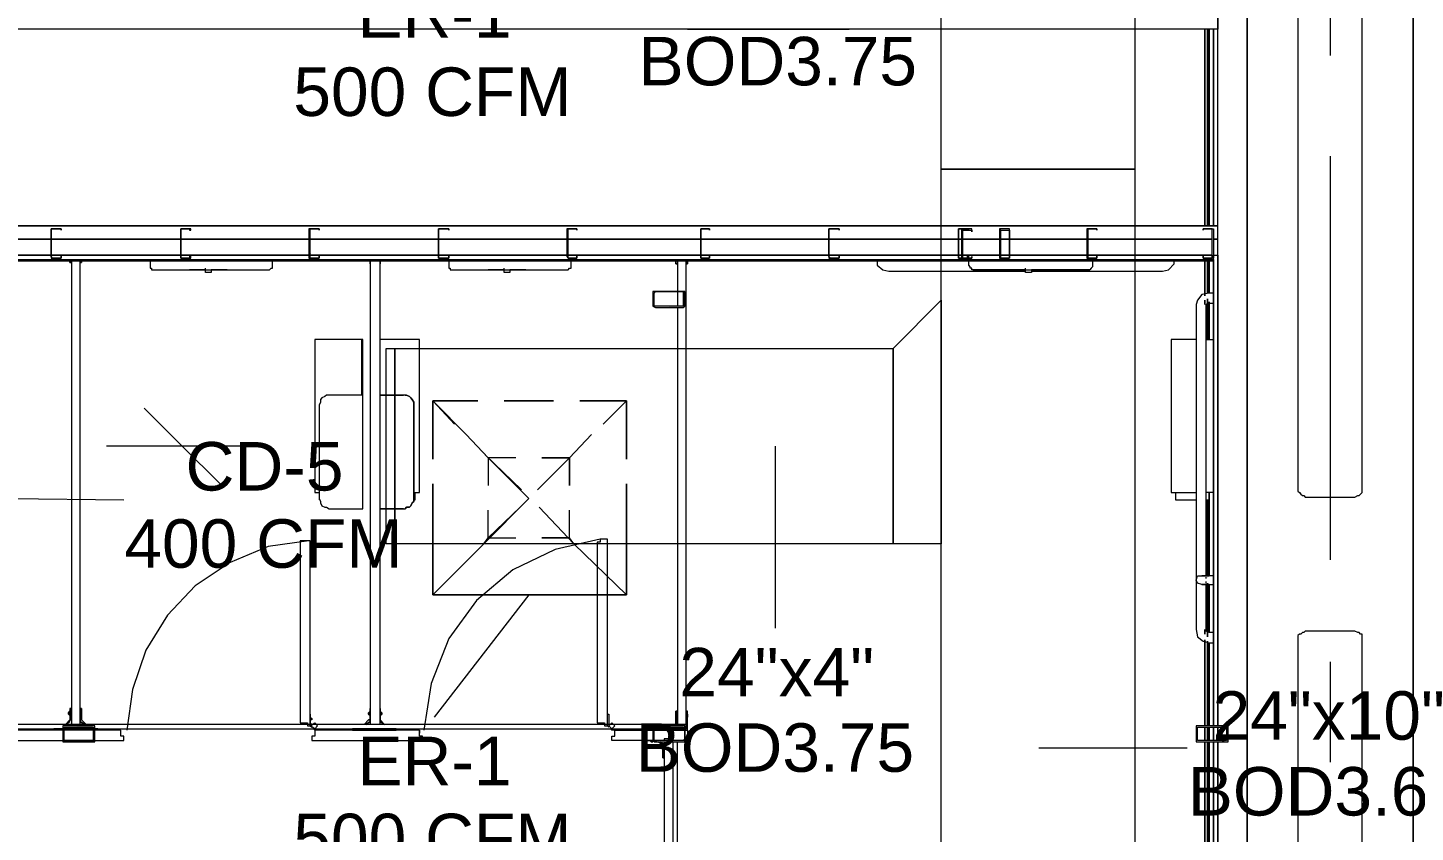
# Model space of a CAD drawing. Header units: metres. Extents: x 29 to 268, y -7 to 151.
# Drawn here: x 70.209 to 74.575, y 28.591 to 31.121 of the extents above; entities that cross this region are included whole.
import ezdxf

# ---------------------------------------------------------------- set-up
doc = ezdxf.new("R2010")
doc.units = ezdxf.units.M
doc.layers.add('HVAC - Ductos', color=5, linetype='Continuous', lineweight=50)
doc.layers.add('PDF2_Geometry', color=7, linetype='Continuous', true_color=0xaaaaaa)
doc.layers.add('PDF2_Solid Fills', color=7, linetype='Continuous', true_color=0xffffff)
doc.layers.add('PDF2_Text', color=7, linetype='Continuous')
doc.styles.add('PDF Helvetica', font='')
doc.styles.get('PDF Helvetica').set_extended_font_data('Helvetica')

msp = doc.modelspace()

# ---------------------------------------------------------------- hatches: boundary and pattern name
at = {"layer": 'PDF2_Solid Fills', "lineweight": 0, "transparency": 33554559}
h = msp.add_hatch(color=256, dxfattribs=at)
h.paths.add_polyline_path([(72.1756, 30.2504), (72.1802, 30.287), (72.1756, 30.287)])
h.paths.add_polyline_path([(72.1847, 30.2458), (72.2717, 30.2412), (72.2718, 30.2412), (72.2718, 30.2458)])
h.paths.add_polyline_path([(72.2718, 30.2504), (72.2764, 30.287), (72.2718, 30.287)])
h = msp.add_hatch(color=256, dxfattribs=at)
h.paths.add_polyline_path([(70.4155, 28.9166), (70.4155, 28.8845), (70.4201, 28.9166)])
h.paths.add_polyline_path([(70.3238, 28.8799), (70.4108, 28.8754), (70.411, 28.8754), (70.411, 28.8799)])
h.paths.add_polyline_path([(70.411, 28.9212), (70.411, 28.9258), (70.3238, 28.9258)])
h.paths.add_polyline_path([(70.3238, 28.9166), (70.3193, 28.9166), (70.3193, 28.8845)])
h = msp.add_hatch(color=256, dxfattribs=at)
h.paths.add_polyline_path([(72.2718, 28.9212), (72.2718, 28.9258), (72.1847, 28.9258)])
h.paths.add_polyline_path([(72.1847, 28.8799), (72.2717, 28.8754), (72.2718, 28.8754), (72.2718, 28.8799)])
h.paths.add_polyline_path([(72.1802, 28.9166), (72.1756, 28.9166), (72.1756, 28.8845)])
h = msp.add_hatch(color=256, dxfattribs=at)
h.paths.add_polyline_path([(73.9859, 28.9166), (73.9814, 28.9166), (73.9814, 28.8845), (73.9859, 28.9162)])
h.paths.add_polyline_path([(73.8943, 28.8799), (73.9813, 28.8754), (73.9814, 28.8754), (73.9814, 28.8799)])
h.paths.add_polyline_path([(73.9814, 28.9212), (73.9814, 28.9258), (73.8943, 28.9258)])
h.paths.add_polyline_path([(73.8897, 28.9166), (73.8851, 28.9166), (73.8851, 28.8845)])

# ---------------------------------------------------------------- linework, layer by layer
at = {"layer": 'HVAC - Ductos', "lineweight": 0}
for points in [[(73.6926, 31.1625), (73.6926, 30.6766), (73.0831, 30.6766), (73.0831, 31.1625)], [(73.6926, 30.6766), (73.6926, 27.4774), (73.0831, 27.4774), (73.0831, 30.6766)], [(72.9318, 30.1129), (73.0831, 30.2641), (73.0831, 29.4987), (72.9318, 29.4987)], [(71.3643, 30.1129), (71.3643, 29.4987), (71.3368, 29.4987), (71.3368, 30.1129)], [(71.3643, 30.1129), (72.9318, 30.1129), (72.9318, 29.4987), (71.3643, 29.4987)], [(71.8639, 29.9479), (71.708, 29.9479)], [(71.4834, 29.6866), (71.4834, 29.4987)], [(72.093, 29.4987), (72.093, 29.6866)]]:
    msp.add_lwpolyline(points, close=True, dxfattribs=at)
for points in [[(70.576, 29.925), (70.6951, 29.8058), (70.8143, 29.6866)], [(71.5522, 29.8745), (71.4834, 29.9479), (71.4834, 29.7646), (71.4834, 29.9479), (71.6256, 29.9479), (71.4834, 29.9479), (71.5934, 29.8379)], [(72.0198, 29.8745), (72.093, 29.9479), (72.093, 29.7646), (72.093, 29.9479), (71.9464, 29.9479), (72.093, 29.9479)], [(71.5889, 29.8425), (71.6576, 29.7692), (71.6576, 29.682)], [(71.983, 29.8425), (71.9143, 29.7692), (71.9143, 29.682)], [(70.9334, 29.8058), (70.6951, 29.8058), (70.4568, 29.8058)], [(71.6484, 29.7783), (71.763, 29.6683)], [(72.5606, 29.8058), (72.5606, 29.2329)], [(71.7447, 29.7692), (71.6576, 29.7692)], [(71.9143, 29.7692), (71.8272, 29.7692)], [(70.1543, 29.6408), (70.5118, 29.6362)], [(71.786, 29.6408), (71.6439, 29.4987), (71.6576, 29.517), (71.6576, 29.6041)], [(71.818, 29.6133), (71.928, 29.4987), (71.9143, 29.517), (71.8272, 29.517)], [(71.9143, 29.517), (71.9143, 29.6041)], [(71.6576, 29.517), (71.7447, 29.517)], [(71.6439, 29.4987), (71.4834, 29.3383), (71.4834, 29.4987), (71.4834, 29.3383), (72.093, 29.3383), (72.093, 29.4987), (72.093, 29.3383)], [(71.928, 29.4987), (72.093, 29.3383), (71.4834, 29.3383)], [(71.786, 29.3383), (71.488, 28.9533)], [(73.3902, 28.857), (73.8576, 28.857)]]:
    msp.add_lwpolyline(points, dxfattribs=at)
at = {"layer": 'PDF2_Geometry', "lineweight": 0}
for points in [[(73.9402, 34.3342), (73.9402, 32.7804), (73.9402, 34.3342), (73.9402, 32.7804), (73.9402, 34.3342), (74.0456, 34.3342), (74.0456, 27.372), (73.9402, 27.372), (73.9402, 28.8754), (73.9402, 27.372), (73.9402, 28.8754), (73.9402, 27.372)], [(74.0456, 27.372), (74.0456, 34.3342)], [(74.4077, 30.0212), (74.4077, 33.8071), (74.4077, 33.8117), (74.4031, 33.8163), (74.3985, 33.8208), (74.3939, 33.8208), (74.3847, 33.8208), (74.2289, 33.8208), (74.2244, 33.8208), (74.2198, 33.8208), (74.2152, 33.8163), (74.2106, 33.8117), (74.206, 33.8117), (74.206, 33.8071), (74.206, 30.0212)], [(74.206, 33.6741), (74.206, 29.6683), (74.206, 29.6638), (74.2106, 29.6592), (74.2152, 29.6546), (74.2198, 29.65), (74.2244, 29.65), (74.2289, 29.6454), (74.3847, 29.6454), (74.3939, 29.65), (74.3985, 29.65), (74.4031, 29.6546), (74.4077, 29.6592), (74.4077, 29.6638), (74.4077, 29.6683), (74.4077, 33.6741)], [(68.4401, 30.3925), (73.9402, 30.3925), (73.9402, 30.3879), (73.9402, 28.9258), (73.9402, 29.187), (73.9402, 28.9258), (73.9402, 30.4062), (73.9539, 30.4062), (73.9539, 28.9258), (73.9539, 32.7299)], [(74.3068, 31.3504), (74.3068, 31.0342)], [(73.9539, 31.1579), (73.9539, 31.1166), (68.4401, 31.1166)], [(68.4401, 30.4979), (73.9402, 30.4979), (73.9402, 31.1166), (73.9402, 30.4979), (73.9539, 30.4979), (73.9539, 31.1166), (73.9402, 31.1166), (73.9402, 30.4979), (73.9402, 31.1166), (68.4401, 31.1166)], [(73.9218, 31.1166), (73.9218, 30.4979)], [(73.9218, 31.1166), (73.9218, 30.4979)], [(73.9264, 31.1166), (73.9264, 30.4979)], [(73.9264, 31.1166), (73.9264, 30.4979)], [(73.9264, 30.4979), (73.9264, 31.1166)], [(73.9264, 30.4979), (73.9264, 31.1166)], [(73.9402, 31.1166), (73.9402, 31.1166)], [(74.3068, 30.7179), (74.3068, 29.4483)], [(68.4401, 30.3925), (73.9402, 30.3925), (73.9402, 30.4062), (73.9539, 30.4062), (73.9539, 30.4566), (73.9402, 30.4566), (73.9539, 30.4566), (73.9539, 30.4979), (68.4401, 30.4979)], [(72.3268, 30.4888), (72.3268, 30.4888)], [(72.3268, 30.4888), (72.3268, 30.4888)], [(72.3268, 30.4888), (72.3268, 30.4888)], [(72.3268, 30.4888), (72.3268, 30.4888)], [(72.3543, 30.4842), (72.3543, 30.4842)], [(72.3543, 30.4842), (72.3543, 30.4842)], [(73.9081, 30.4842), (73.9081, 30.4842)], [(73.9356, 30.4888), (73.9356, 30.4888)], [(73.9402, 30.4979), (73.9402, 30.4979)], [(70.3468, 30.3879), (70.3468, 28.9304)], [(70.3743, 28.9304), (70.3743, 30.3879)], [(70.5943, 30.3879), (70.5943, 30.3741), (70.5943, 30.3696), (70.5943, 30.365), (70.5989, 30.365), (70.5989, 30.3604), (70.6034, 30.3604), (70.9701, 30.3604), (70.9747, 30.365), (70.9793, 30.365), (70.9793, 30.3696), (70.9793, 30.3741), (70.9793, 30.3879)], [(71.2864, 30.3879), (71.2864, 28.9304)], [(71.3184, 30.3879), (71.3184, 30.3787), (71.3184, 30.3879)], [(71.3184, 30.3879), (71.3184, 30.3787), (71.3184, 30.3879)], [(71.3184, 28.9304), (71.3184, 30.3879)], [(71.5339, 30.3879), (71.5339, 30.3741), (71.5339, 30.3696), (71.5339, 30.365), (71.5384, 30.365), (71.5384, 30.3604), (71.543, 30.3604), (71.9097, 30.3604), (71.9143, 30.365), (71.9189, 30.365), (71.9189, 30.3696), (71.9189, 30.3741), (71.9189, 30.3879)], [(72.1985, 28.912), (72.1985, 28.9166), (72.226, 28.9166), (72.2397, 28.9166), (72.2764, 28.9166), (72.2397, 28.9166), (72.1985, 28.9166), (72.1985, 28.912), (72.2764, 28.912), (72.281, 28.912), (72.2856, 28.912), (72.2856, 28.9166), (72.2856, 28.9716), (72.281, 28.9716), (72.281, 28.9166), (72.281, 30.3879)], [(72.2535, 30.3879), (72.2535, 30.2916), (72.2535, 30.2458)], [(72.3543, 30.4062), (72.3543, 30.4062)], [(72.3543, 30.4062), (72.3543, 30.4062)], [(72.8814, 30.3879), (72.8814, 30.3741), (72.8997, 30.3604), (72.9181, 30.3558), (73.3489, 30.3558)], [(73.1839, 30.3604), (73.1793, 30.3604), (73.1793, 30.365), (73.1747, 30.365), (73.1747, 30.3696), (73.1701, 30.3741), (73.1701, 30.3879), (72.9181, 30.3879), (72.9135, 30.3879)], [(73.3672, 30.3558), (73.7798, 30.3558), (73.7981, 30.3604), (73.8164, 30.3787), (73.8164, 30.3879)], [(73.7843, 30.3879), (73.7798, 30.3879), (73.5597, 30.3879), (73.5597, 30.3741), (73.5597, 30.3696), (73.5552, 30.365), (73.5506, 30.3604), (73.4176, 30.3604), (73.3672, 30.3604), (73.4176, 30.3604)], [(73.9081, 30.4062), (73.9081, 30.4062)], [(73.9218, 30.3879), (73.9218, 30.287)], [(73.9218, 30.3879), (73.9218, 30.287)], [(73.9264, 30.3879), (73.9264, 30.287)], [(73.9264, 30.3879), (73.9264, 30.287)], [(73.9264, 30.3879), (73.9264, 30.287)], [(73.9264, 30.3879), (73.9264, 30.287)], [(73.9264, 30.287), (73.9264, 30.3879)], [(73.9264, 30.287), (73.9264, 30.3879)], [(73.9356, 30.397), (73.9356, 30.397)], [(70.6034, 30.3604), (70.718, 30.3604)], [(70.7684, 30.3604), (70.718, 30.3604), (70.7684, 30.3604)], [(70.718, 30.3604), (70.718, 30.3604)], [(70.7868, 30.3604), (70.7868, 30.3512), (70.7684, 30.3512), (70.7684, 30.365)], [(70.8372, 30.3604), (70.9701, 30.3604)], [(71.543, 30.3604), (71.6576, 30.3604)], [(71.708, 30.3604), (71.6576, 30.3604), (71.708, 30.3604)], [(71.6576, 30.3604), (71.6576, 30.3604)], [(71.7264, 30.3604), (71.7264, 30.3512), (71.708, 30.3512), (71.708, 30.365)], [(71.7768, 30.3604), (71.9097, 30.3604)], [(73.2985, 30.3604), (73.1839, 30.3604), (73.5506, 30.3604)], [(73.3489, 30.3604), (73.2985, 30.3604), (73.3489, 30.3604)], [(73.2985, 30.3604), (73.2985, 30.3604)], [(73.3672, 30.3604), (73.3672, 30.3512), (73.3489, 30.3512), (73.3489, 30.365)], [(73.9402, 30.287), (73.9402, 30.3054), (73.9402, 30.287), (73.9264, 30.287), (73.9035, 30.2825), (73.8897, 30.2641), (73.8851, 30.2504), (73.8851, 29.2283), (73.8897, 29.2054), (73.9081, 29.1916), (73.9264, 29.187), (73.9402, 29.187)], [(73.9172, 29.3979), (73.9172, 30.2504), (73.9218, 30.2549), (73.9264, 30.2549), (73.9402, 30.2549)], [(73.9218, 30.2687), (73.9218, 30.2687)], [(73.9218, 30.2687), (73.9218, 30.2687)], [(73.9264, 30.2595), (73.9264, 30.1404)], [(73.9264, 30.2595), (73.9264, 30.1404)], [(73.9264, 30.1404), (73.9264, 30.2595)], [(73.9264, 30.1404), (73.9264, 30.2595)], [(72.2535, 30.2412), (72.2535, 28.9304), (72.2535, 28.9716), (72.2489, 28.9716), (72.2489, 28.935), (72.2489, 28.9304), (72.2443, 28.9304), (72.2489, 28.9304), (72.2489, 28.935), (72.2489, 28.9716), (72.2535, 28.9716)], [(71.2634, 29.6592), (71.2634, 30.1404), (71.2589, 30.1404), (71.2497, 30.1404), (71.236, 30.1404), (71.2176, 30.1404), (71.1947, 30.1404), (71.1718, 30.1404), (71.1214, 30.1404), (71.1168, 30.1404), (71.1122, 30.1404), (71.1122, 29.6592), (71.1168, 29.6592), (71.1214, 29.6592), (71.126, 29.6592), (71.126, 29.6362)], [(71.2589, 30.1404), (71.2589, 29.9662)], [(71.4239, 29.6592), (71.4284, 29.6592), (71.433, 29.6592), (71.4376, 29.6592), (71.4422, 29.6592), (71.4422, 30.1404), (71.4376, 30.1404), (71.433, 30.1404), (71.4284, 30.1404), (71.3826, 30.1404), (71.3597, 30.1404), (71.3368, 30.1404), (71.3184, 30.1404)], [(73.8851, 30.1404), (73.8668, 30.1404), (73.8164, 30.1404), (73.8118, 30.1404), (73.8072, 30.1404), (73.8072, 29.6592), (73.8118, 29.6592), (73.8164, 29.6592), (73.8668, 29.6592), (73.8851, 29.6592)], [(73.9172, 30.1404), (73.931, 30.1404), (73.9402, 30.1404)], [(74.206, 30.0212), (74.206, 29.8104)], [(74.4077, 29.8104), (74.4077, 30.0212)], [(71.3184, 29.6087), (71.3964, 29.6087), (71.401, 29.6133), (71.4101, 29.6133), (71.4147, 29.6179), (71.4193, 29.627), (71.4239, 29.6316), (71.4239, 29.6408), (71.4239, 29.9342), (71.4239, 29.9433), (71.4193, 29.9525), (71.4147, 29.957), (71.4101, 29.9616), (71.401, 29.9662), (71.3964, 29.9662), (71.3184, 29.9662)], [(71.4239, 29.6362), (71.4284, 29.6362), (71.4284, 29.6592)], [(73.821, 29.6592), (73.821, 29.6362), (73.8851, 29.6362)], [(73.9402, 29.6592), (73.931, 29.6592), (73.9172, 29.6592)], [(73.9264, 29.3979), (73.9264, 29.6592)], [(73.9264, 29.3979), (73.9264, 29.6592)], [(73.9172, 29.6362), (73.9264, 29.6362)], [(73.9218, 29.6362), (73.9218, 29.3979)], [(73.9218, 29.6362), (73.9218, 29.3979)], [(72.0106, 29.5124), (72.0106, 29.5033), (72.0014, 29.5033), (72.0014, 28.935), (72.0243, 28.935), (72.0243, 28.9258), (72.0335, 28.9258), (72.0335, 29.5124), (72.0106, 29.5124), (71.8685, 29.4804), (71.7356, 29.4162), (71.621, 29.32), (71.5339, 29.2008), (71.4789, 29.0587), (71.456, 28.912)], [(71.0984, 29.5079), (71.0664, 29.5079), (71.0664, 28.935), (71.0893, 28.935), (71.0893, 28.9258), (71.0984, 28.9258), (71.0984, 29.5079), (71.0939, 29.5079), (70.9655, 29.4896), (70.8464, 29.4391), (70.7364, 29.3658), (70.6493, 29.2741), (70.5806, 29.1641), (70.5393, 29.0404), (70.521, 28.912)], [(73.8851, 29.3842), (73.8897, 29.3979), (73.9035, 29.3979), (73.9081, 29.3979), (73.9218, 29.3979), (73.9264, 29.3979)], [(73.9035, 29.3704), (73.8897, 29.375), (73.8851, 29.3842)], [(73.9264, 29.3979), (73.9081, 29.3979), (73.9035, 29.3979)], [(73.9172, 29.3887), (73.9172, 29.3933)], [(73.9218, 29.3933), (73.9218, 29.3933)], [(73.9218, 29.3933), (73.9218, 29.3933)], [(73.9218, 29.3933), (73.9218, 29.3933)], [(73.9218, 29.3933), (73.9218, 29.3933)], [(73.9402, 29.3979), (73.9264, 29.3979)], [(73.9402, 29.3979), (73.9264, 29.3979)], [(73.9264, 29.3704), (73.9081, 29.3704), (73.9035, 29.3704)], [(73.9035, 29.3704), (73.9081, 29.3704), (73.9218, 29.3704), (73.9264, 29.3704)], [(73.9172, 29.375), (73.9172, 29.3796)], [(73.9264, 29.2192), (73.9172, 29.2237), (73.9172, 29.2283), (73.9172, 29.3704)], [(73.9264, 29.3704), (73.9264, 29.2192)], [(73.9264, 29.3704), (73.9264, 29.2192)], [(73.9264, 29.2192), (73.9264, 29.3704)], [(73.9264, 29.2192), (73.9264, 29.3704)], [(73.9264, 29.3704), (73.9402, 29.3704)], [(73.9264, 29.3704), (73.9402, 29.3704)], [(73.9402, 29.2192), (73.9264, 29.2192)], [(74.4077, 25.1812), (74.4077, 29.2008), (74.4077, 29.21), (74.4077, 29.2146), (74.4031, 29.2146), (74.3985, 29.2192), (74.3939, 29.2192), (74.3847, 29.2237), (74.2289, 29.2237), (74.2244, 29.2192), (74.2198, 29.2192), (74.2152, 29.2146), (74.2106, 29.2146), (74.206, 29.21), (74.206, 29.2008), (74.206, 25.1812)], [(73.9218, 29.1916), (73.9218, 28.9258)], [(73.9218, 29.1916), (73.9218, 28.9258)], [(73.9264, 29.187), (73.9264, 28.9258)], [(73.9264, 29.187), (73.9264, 28.9258)], [(73.9264, 28.9258), (73.9264, 29.187)], [(73.9264, 28.9258), (73.9264, 29.187)], [(74.3068, 29.1274), (74.3068, 28.8112)], [(74.206, 29.0587), (74.206, 28.8433)], [(74.4077, 28.8433), (74.4077, 29.0587)], [(70.3468, 28.9808), (70.3422, 28.9808), (70.3422, 28.9442), (70.3284, 28.9304), (70.3422, 28.9396), (70.3422, 28.9442), (70.3468, 28.9442)], [(70.3376, 28.967), (70.3376, 28.9624), (70.3376, 28.967)], [(70.3376, 28.967), (70.3376, 28.9624), (70.3376, 28.967)], [(70.3743, 28.9808), (70.3788, 28.9808), (70.3788, 28.9442), (70.3926, 28.9304), (70.3788, 28.9442), (70.3788, 28.9808), (70.3743, 28.9808), (70.3743, 28.9442), (70.3743, 28.9396), (70.388, 28.9304), (70.3743, 28.9396), (70.3743, 28.9442)], [(70.3788, 28.9624), (70.3788, 28.967), (70.3788, 28.9624)], [(70.3788, 28.9624), (70.3788, 28.967), (70.3788, 28.9624)], [(71.0984, 28.9533), (71.103, 28.9487), (71.103, 28.9442), (71.0984, 28.9442)], [(71.2818, 28.967), (71.2818, 28.9624), (71.2818, 28.967)], [(71.2818, 28.967), (71.2818, 28.9624), (71.2818, 28.967)], [(71.323, 28.9624), (71.323, 28.967), (71.323, 28.9624)], [(71.323, 28.9624), (71.323, 28.967), (71.323, 28.9624)], [(72.038, 28.9212), (72.0335, 28.9258), (72.0335, 28.935), (72.0335, 28.9624), (72.038, 28.9624), (72.038, 28.935), (72.038, 28.9304), (72.038, 28.9258)], [(72.038, 28.9533), (72.038, 28.9487), (72.038, 28.9442)], [(72.2489, 28.9624), (72.2489, 28.9624)], [(72.2489, 28.9624), (72.2489, 28.9579), (72.2489, 28.9624)], [(72.2489, 28.9624), (72.2489, 28.9624)], [(72.2489, 28.9624), (72.2489, 28.9579), (72.2489, 28.9624)], [(72.281, 28.912), (72.2856, 28.912), (72.2856, 28.9166), (72.2856, 28.9716), (72.281, 28.9716)], [(72.2856, 28.9624), (72.2856, 28.9624)], [(72.2856, 28.9579), (72.2856, 28.9624), (72.2856, 28.9579)], [(72.2856, 28.9624), (72.2856, 28.9624)], [(72.2856, 28.9579), (72.2856, 28.9624), (72.2856, 28.9579)], [(72.1802, 28.9166), (72.2764, 28.9166), (72.281, 28.9166), (72.281, 28.9304), (68.4722, 28.9304), (68.4722, 28.9166)], [(68.5776, 28.9166), (70.3193, 28.9166)], [(70.3193, 28.912), (70.1726, 28.912), (70.1726, 28.8937), (70.1634, 28.8937), (70.1634, 28.8799), (70.5118, 28.8799), (70.5118, 28.8937), (70.5026, 28.8937), (70.5026, 28.912), (70.4201, 28.912)], [(70.3238, 28.9166), (70.4155, 28.9166)], [(70.4155, 28.912), (70.3238, 28.912)], [(70.4201, 28.9166), (72.1756, 28.9166)], [(71.103, 28.9258), (71.103, 28.9304), (71.0984, 28.935), (71.0984, 28.9258), (71.103, 28.9212)], [(71.1168, 28.912), (71.1122, 28.912), (71.1076, 28.9166)], [(71.1122, 28.9166), (71.1168, 28.9166), (71.1214, 28.9166), (71.1489, 28.9166), (71.1489, 28.912)], [(71.2314, 28.912), (71.2314, 28.9166), (71.2543, 28.9166), (71.2589, 28.9166), (71.2543, 28.9166), (71.346, 28.9166), (71.3414, 28.9166), (71.346, 28.9166), (71.3689, 28.9166), (71.3689, 28.912)], [(71.4422, 28.912), (71.4422, 28.9029)], [(72.038, 28.9442), (72.038, 28.9442)], [(72.2856, 28.912), (72.2856, 28.8799), (72.0472, 28.8799), (72.0472, 28.8937), (72.0564, 28.8937), (72.0564, 28.912), (72.1756, 28.912), (72.0564, 28.912), (72.0472, 28.912), (72.0426, 28.9166)], [(72.0472, 28.9166), (72.0518, 28.9166), (72.0564, 28.9166), (72.0839, 28.9166), (72.0839, 28.912)], [(72.061, 28.9166), (72.0655, 28.9166), (72.0701, 28.9166), (72.0747, 28.9166)], [(72.226, 28.9166), (72.226, 28.9166)], [(72.2535, 28.9304), (72.2535, 28.9304)], [(72.281, 28.9166), (72.281, 28.9166)], [(73.9218, 28.9212), (73.9218, 28.8799)], [(73.9218, 28.9212), (73.9218, 28.8799)], [(73.9264, 28.9212), (73.9264, 28.8799)], [(73.9264, 28.9212), (73.9264, 28.8799)], [(73.9264, 28.8799), (73.9264, 28.9212)], [(73.9264, 28.8799), (73.9264, 28.9212)], [(73.9402, 28.9212), (73.9402, 28.8799)], [(73.9402, 28.9212), (73.9402, 28.8799)], [(72.1756, 28.8799), (72.1664, 28.8799), (72.1756, 28.8799)], [(72.1756, 28.8799), (72.1664, 28.8799), (72.1756, 28.8799)], [(72.171, 28.8754), (72.1756, 28.8754), (72.171, 28.8754)], [(72.171, 28.8754), (72.1756, 28.8754), (72.171, 28.8754)], [(72.2076, 28.8662), (72.1939, 28.8754), (72.2076, 28.8662), (72.2076, 28.8616), (72.2076, 28.825), (72.2122, 28.825), (72.2076, 28.825), (72.2076, 28.8616)], [(72.2397, 28.8799), (72.2397, 28.8845), (72.2351, 28.8845), (72.2122, 28.8845), (72.2122, 28.8799)], [(72.2122, 28.8754), (72.2122, 28.3528), (72.2214, 28.3528), (72.2214, 28.362), (72.2397, 28.362), (72.2397, 28.8754)], [(73.1472, 27.5004), (73.1335, 27.5004), (73.1335, 27.5095), (72.2626, 27.5095), (72.2626, 27.5004), (72.2535, 27.5004), (72.2535, 27.4774), (73.1472, 27.4774), (73.1472, 27.5004), (73.1244, 27.67), (73.0647, 27.835), (72.9822, 27.9816), (72.8676, 28.1146), (72.7347, 28.22), (72.5789, 28.2978), (72.4139, 28.3483), (72.2397, 28.362), (72.2397, 27.3995), (72.2535, 27.3995), (72.2535, 28.8754)], [(73.9126, 27.395), (73.9126, 28.8754), (73.9126, 27.395), (72.2443, 27.395)], [(73.9264, 27.3812), (73.9264, 28.8754), (73.9264, 27.3812), (73.9264, 28.8754), (73.9264, 27.3858), (73.9264, 28.8754), (73.9264, 27.3812), (73.9264, 28.8754), (73.9264, 27.3812), (72.2489, 27.3812), (73.9218, 27.3812), (73.9218, 28.8754), (73.9218, 27.3812), (73.9218, 28.8754), (73.9218, 27.3812)], [(72.2535, 28.8799), (72.2535, 28.8799)], [(73.9218, 27.3858), (73.9218, 28.8754), (73.9218, 27.3858), (72.2718, 27.3858), (73.9264, 27.3858), (72.2718, 27.3858)], [(73.9676, 28.8754), (73.9722, 28.8799)], [(73.9814, 28.8937), (73.986, 28.8937)], [(72.2076, 28.8342), (72.2076, 28.8433), (72.2076, 28.8342)], [(72.2076, 28.8342), (72.2076, 28.8433), (72.2076, 28.8342)], [(72.2076, 28.8387), (72.2076, 28.8342), (72.2076, 28.8387)], [(72.2076, 28.8387), (72.2076, 28.8342), (72.2076, 28.8387)], [(74.206, 28.8433), (74.206, 27.372), (74.1739, 27.372)], [(74.5177, 27.3812), (74.4077, 27.3812), (74.5177, 27.3812), (74.5177, 27.372), (74.4077, 27.372), (74.4077, 28.8433)]]:
    msp.add_lwpolyline(points, dxfattribs=at)
for points in [[(74.5681, 32.7025), (74.5681, 27.3537)], [(74.5681, 32.7025), (74.5681, 27.3537)], [(72.2856, 31.1166), (72.7943, 31.1166)], [(73.9126, 30.4979), (73.9126, 31.1166)], [(73.9218, 30.4979), (73.9218, 31.1166)], [(73.9218, 30.4979), (73.9218, 31.1166)], [(73.9264, 31.1166), (73.9264, 30.4979)], [(73.9264, 30.4979), (73.9264, 31.1166)], [(73.9402, 30.6354), (73.9402, 30.9654)], [(70.3147, 30.4888), (70.2872, 30.4888), (70.2826, 30.4888), (70.2826, 30.4016), (70.2826, 30.397), (70.2872, 30.397), (70.3147, 30.397), (70.3147, 30.4062), (70.3147, 30.397), (70.2872, 30.397), (70.2826, 30.4016), (70.2826, 30.4888), (70.2872, 30.4888), (70.3147, 30.4888), (70.3147, 30.4842)], [(70.3147, 30.4888), (70.2872, 30.4888), (70.2826, 30.4888), (70.2826, 30.4016), (70.2826, 30.397), (70.2872, 30.397), (70.3147, 30.397), (70.3147, 30.4062), (70.3147, 30.397), (70.2872, 30.397), (70.2826, 30.4016), (70.2826, 30.4888), (70.2872, 30.4888), (70.3147, 30.4888), (70.3147, 30.4842)], [(70.7226, 30.4888), (70.6905, 30.4888), (70.6905, 30.4016), (70.6905, 30.397), (70.7226, 30.397), (70.7226, 30.4062), (70.718, 30.4062), (70.718, 30.397), (70.6905, 30.397), (70.6905, 30.4016), (70.6905, 30.4888), (70.718, 30.4888), (70.718, 30.4842), (70.7226, 30.4842)], [(70.7226, 30.4888), (70.6905, 30.4888), (70.6905, 30.4016), (70.6905, 30.397), (70.7226, 30.397), (70.7226, 30.4062), (70.718, 30.4062), (70.718, 30.397), (70.6905, 30.397), (70.6905, 30.4016), (70.6905, 30.4888), (70.718, 30.4888), (70.718, 30.4842), (70.7226, 30.4842)], [(71.126, 30.4888), (71.0984, 30.4888), (71.0939, 30.4888), (71.0939, 30.4016), (71.0939, 30.397), (71.0984, 30.397), (71.126, 30.397), (71.126, 30.4062), (71.126, 30.397), (71.0984, 30.397), (71.0984, 30.4016), (71.0984, 30.4888), (71.126, 30.4888), (71.126, 30.4842)], [(71.126, 30.4888), (71.0984, 30.4888), (71.0939, 30.4888), (71.0939, 30.4016), (71.0939, 30.397), (71.0984, 30.397), (71.126, 30.397), (71.126, 30.4062), (71.126, 30.397), (71.0984, 30.397), (71.0984, 30.4016), (71.0984, 30.4888), (71.126, 30.4888), (71.126, 30.4842)], [(71.5339, 30.4888), (71.5018, 30.4888), (71.5018, 30.4016), (71.5018, 30.397), (71.5339, 30.397), (71.5339, 30.4062), (71.5339, 30.397), (71.5018, 30.397), (71.5018, 30.4016), (71.5018, 30.4888), (71.5339, 30.4888), (71.5339, 30.4842)], [(71.5339, 30.4888), (71.5018, 30.4888), (71.5018, 30.4016), (71.5018, 30.397), (71.5339, 30.397), (71.5339, 30.4062), (71.5339, 30.397), (71.5018, 30.397), (71.5018, 30.4016), (71.5018, 30.4888), (71.5339, 30.4888), (71.5339, 30.4842)], [(71.9372, 30.4888), (71.9097, 30.4888), (71.9052, 30.4888), (71.9052, 30.4016), (71.9097, 30.397), (71.9372, 30.397), (71.9372, 30.4062), (71.9372, 30.397), (71.9097, 30.397), (71.9097, 30.4016), (71.9097, 30.4888), (71.9372, 30.4888), (71.9372, 30.4842)], [(71.9372, 30.4888), (71.9097, 30.4888), (71.9052, 30.4888), (71.9052, 30.4016), (71.9097, 30.397), (71.9372, 30.397), (71.9372, 30.4062), (71.9372, 30.397), (71.9097, 30.397), (71.9097, 30.4016), (71.9097, 30.4888), (71.9372, 30.4888), (71.9372, 30.4842)], [(72.3268, 30.397), (72.3268, 30.4016), (72.3268, 30.4888), (72.3543, 30.4888), (72.3543, 30.4842), (72.3543, 30.4888), (72.3268, 30.4888), (72.3268, 30.4016), (72.3268, 30.397), (72.3543, 30.397)], [(72.3268, 30.397), (72.3268, 30.4016), (72.3268, 30.4888), (72.3543, 30.4888), (72.3543, 30.4842), (72.3543, 30.4888), (72.3268, 30.4888), (72.3268, 30.4016), (72.3268, 30.397), (72.3543, 30.397)], [(72.7622, 30.4888), (72.7347, 30.4888), (72.7302, 30.4888), (72.7302, 30.4016), (72.7302, 30.397), (72.7347, 30.397), (72.7622, 30.397), (72.7622, 30.4062), (72.7622, 30.397), (72.7347, 30.397), (72.7302, 30.4016), (72.7302, 30.4888), (72.7347, 30.4888), (72.7622, 30.4888), (72.7622, 30.4842)], [(72.7622, 30.4888), (72.7347, 30.4888), (72.7302, 30.4888), (72.7302, 30.4016), (72.7302, 30.397), (72.7347, 30.397), (72.7622, 30.397), (72.7622, 30.4062), (72.7622, 30.397), (72.7347, 30.397), (72.7302, 30.4016), (72.7302, 30.4888), (72.7347, 30.4888), (72.7622, 30.4888), (72.7622, 30.4842)], [(73.1701, 30.4888), (73.1381, 30.4888), (73.1381, 30.4016), (73.1381, 30.397), (73.1701, 30.397), (73.1701, 30.4062), (73.1655, 30.4062), (73.1655, 30.397), (73.1381, 30.397), (73.1381, 30.4016), (73.1381, 30.4888), (73.1655, 30.4888), (73.1655, 30.4842), (73.1701, 30.4842)], [(73.1701, 30.4888), (73.1381, 30.4888), (73.1381, 30.4016), (73.1381, 30.397), (73.1701, 30.397), (73.1701, 30.4062), (73.1655, 30.4062), (73.1655, 30.397), (73.1381, 30.397), (73.1381, 30.4016), (73.1381, 30.4888), (73.1655, 30.4888), (73.1655, 30.4842), (73.1701, 30.4842)], [(73.1793, 30.397), (73.1793, 30.4016), (73.1793, 30.397), (73.1518, 30.397), (73.1518, 30.4842), (73.1793, 30.4842), (73.1793, 30.4796), (73.1793, 30.4888), (73.1518, 30.4888), (73.1472, 30.4842), (73.1472, 30.397), (73.1518, 30.397)], [(73.2985, 30.397), (73.2985, 30.4016), (73.2985, 30.397), (73.271, 30.397), (73.271, 30.4842), (73.2985, 30.4842), (73.2985, 30.4796), (73.2985, 30.4888), (73.271, 30.4888), (73.2664, 30.4842), (73.2664, 30.397), (73.271, 30.397)], [(73.2664, 30.397), (73.2985, 30.397), (73.2985, 30.4842), (73.2985, 30.4888), (73.2664, 30.4888), (73.2664, 30.4796), (73.271, 30.4796), (73.271, 30.4842), (73.2985, 30.4842), (73.2985, 30.397), (73.271, 30.397), (73.271, 30.4016), (73.2664, 30.4016)], [(73.5735, 30.4888), (73.546, 30.4888), (73.5414, 30.4888), (73.5414, 30.4016), (73.5414, 30.397), (73.546, 30.397), (73.5735, 30.397), (73.5735, 30.4062), (73.5735, 30.397), (73.546, 30.397), (73.546, 30.4016), (73.546, 30.4888), (73.5735, 30.4888), (73.5735, 30.4842)], [(73.5735, 30.4888), (73.546, 30.4888), (73.5414, 30.4888), (73.5414, 30.4016), (73.5414, 30.397), (73.546, 30.397), (73.5735, 30.397), (73.5735, 30.4062), (73.5735, 30.397), (73.546, 30.397), (73.546, 30.4016), (73.546, 30.4888), (73.5735, 30.4888), (73.5735, 30.4842)], [(73.9081, 30.4842), (73.9081, 30.4888)], [(73.9356, 30.4888), (73.9402, 30.4888), (73.9402, 30.397), (73.9356, 30.397), (73.9081, 30.397), (73.9081, 30.4062), (73.9081, 30.397), (73.9356, 30.397), (73.9356, 30.4888), (73.9081, 30.4888)], [(71.0939, 30.4566), (70.6905, 30.4566), (70.2826, 30.4566), (69.8793, 30.4566), (69.4714, 30.4566), (69.068, 30.4566), (69.4714, 30.4566), (69.8793, 30.4566), (70.2826, 30.4566), (70.6905, 30.4566)], [(73.1472, 30.4566), (73.1381, 30.4566), (72.7302, 30.4566), (72.3268, 30.4566), (71.9097, 30.4566), (71.5018, 30.4566), (71.0984, 30.4566), (71.5018, 30.4566), (71.9097, 30.4566), (72.3268, 30.4566), (72.7302, 30.4566), (73.1381, 30.4566)], [(73.2664, 30.4566), (73.1518, 30.4566)], [(73.5414, 30.4566), (73.2985, 30.4566), (73.271, 30.4566), (73.2985, 30.4566)], [(73.9356, 30.4566), (73.546, 30.4566)], [(73.9402, 30.3879), (68.4538, 30.3879)], [(69.068, 30.4062), (69.4714, 30.4062), (69.8793, 30.4062), (70.2826, 30.4062), (70.6905, 30.4062), (71.0939, 30.4062), (70.6905, 30.4062), (70.2826, 30.4062), (69.8793, 30.4062), (69.4714, 30.4062)], [(70.3468, 30.3833), (70.3422, 30.3833), (70.3422, 30.3879), (70.3422, 30.3833)], [(70.3788, 30.3879), (70.3788, 30.3833), (70.3743, 30.3833), (70.3743, 30.3879), (70.3743, 30.3833), (70.3788, 30.3833)], [(71.0984, 30.4062), (71.5018, 30.4062), (71.9052, 30.4062), (71.5018, 30.4062)], [(71.2864, 30.3787), (71.2864, 30.3879)], [(71.9097, 30.4062), (72.3268, 30.4062), (72.7302, 30.4062), (73.1381, 30.4062), (73.1472, 30.4062), (73.2664, 30.4062), (73.1472, 30.4062), (73.1381, 30.4062), (72.7302, 30.4062), (72.3268, 30.4062)], [(72.2535, 30.3787), (72.2489, 30.3787), (72.2489, 30.3879), (72.2489, 30.3787)], [(72.2856, 30.3879), (72.2856, 30.3787), (72.281, 30.3787), (72.281, 30.3879), (72.281, 30.3787), (72.2856, 30.3787)], [(72.3543, 30.4062), (72.3543, 30.397)], [(72.3543, 30.4062), (72.3543, 30.397)], [(73.271, 30.4062), (73.2985, 30.4062), (73.5414, 30.4062), (73.2985, 30.4062)], [(73.546, 30.4062), (73.9356, 30.4062)], [(73.9126, 30.2779), (73.9126, 30.3879)], [(73.9218, 30.287), (73.9218, 30.3879)], [(73.9218, 30.287), (73.9218, 30.3879)], [(73.9264, 30.3879), (73.9264, 30.287)], [(73.9402, 30.3925), (73.9402, 28.9258), (73.9402, 30.3879)], [(70.8372, 30.3604), (70.7868, 30.3604)], [(71.7768, 30.3604), (71.7264, 30.3604)], [(72.1756, 30.287), (72.1756, 30.2504), (72.1756, 30.2458), (72.1847, 30.2412), (72.2718, 30.2412), (72.2764, 30.2458), (72.2764, 30.2504), (72.2764, 30.287), (72.2764, 30.2916), (72.2718, 30.2916), (72.1847, 30.2916), (72.1756, 30.2916)], [(72.1802, 30.287), (72.1847, 30.2916), (72.2718, 30.2916), (72.2718, 30.287), (72.2718, 30.2504), (72.2718, 30.2458), (72.1847, 30.2458), (72.1802, 30.2458), (72.1802, 30.2504)], [(73.9126, 30.2504), (73.9126, 30.2641)], [(73.9218, 30.1404), (73.9218, 30.2641), (73.9218, 30.2687), (73.9218, 30.2641)], [(73.9218, 30.1404), (73.9218, 30.2641), (73.9218, 30.1404), (73.9218, 30.2641), (73.9218, 30.2687), (73.9218, 30.2641)], [(73.9264, 30.2595), (73.9264, 30.1404)], [(73.9264, 30.1404), (73.9264, 30.2595)], [(73.9402, 30.1404), (73.9402, 30.2595)], [(71.2634, 29.6087), (71.2634, 29.9662), (71.158, 29.9662), (71.1489, 29.9662), (71.1443, 29.9616), (71.1351, 29.957), (71.1306, 29.9525), (71.1306, 29.9433), (71.126, 29.9342), (71.126, 29.6408), (71.1306, 29.6316), (71.1306, 29.627), (71.1351, 29.6179), (71.1443, 29.6133), (71.1489, 29.6133), (71.158, 29.6087), (71.2634, 29.6087), (71.2634, 29.9662), (71.158, 29.9662), (71.1489, 29.9662), (71.1443, 29.9616), (71.1351, 29.957), (71.1306, 29.9525), (71.1306, 29.9433), (71.126, 29.9342), (71.126, 29.6408), (71.1306, 29.6316), (71.1306, 29.627), (71.1351, 29.6179), (71.1443, 29.6133), (71.1489, 29.6133), (71.158, 29.6087), (71.2634, 29.6087), (71.2634, 29.9662), (71.158, 29.9662), (71.1489, 29.9662), (71.1443, 29.9616), (71.1351, 29.957), (71.1306, 29.9525), (71.1306, 29.9433), (71.126, 29.9342), (71.126, 29.6408), (71.1306, 29.6316), (71.1306, 29.627), (71.1351, 29.6179), (71.1443, 29.6133), (71.1489, 29.6133), (71.158, 29.6087)], [(71.3184, 29.9662), (71.3918, 29.9662)], [(71.3964, 29.9662), (71.401, 29.9662), (71.4101, 29.9616), (71.4147, 29.957), (71.4193, 29.9525), (71.4239, 29.9433), (71.4239, 29.9342), (71.4239, 29.6408), (71.4239, 29.6316), (71.4193, 29.627), (71.4147, 29.6179), (71.4101, 29.6133), (71.401, 29.6133), (71.3964, 29.6087), (71.401, 29.6133), (71.4101, 29.6133), (71.4147, 29.6179), (71.4193, 29.627), (71.4239, 29.6316), (71.4239, 29.6408), (71.4239, 29.9342), (71.4239, 29.9433), (71.4193, 29.9525), (71.4147, 29.957), (71.4101, 29.9616), (71.401, 29.9662)], [(73.9264, 29.6592), (73.9264, 29.3979)], [(73.9402, 29.3979), (73.9402, 29.6592)], [(71.3918, 29.6087), (71.3184, 29.6087)], [(73.9218, 29.3979), (73.9218, 29.6362)], [(73.9218, 29.3979), (73.9218, 29.6362)], [(73.9264, 29.3979), (73.9264, 29.6362)], [(73.9264, 29.3979), (73.9264, 29.6362)], [(73.9218, 29.2054), (73.9218, 29.21), (73.9218, 29.375), (73.9218, 29.21)], [(73.9218, 29.2146), (73.9218, 29.375), (73.9218, 29.21), (73.9218, 29.2054), (73.9218, 29.21), (73.9218, 29.2054), (73.9218, 29.21), (73.9218, 29.375)], [(73.9264, 29.3704), (73.9264, 29.2192)], [(73.9264, 29.2192), (73.9264, 29.3704)], [(73.9402, 29.2192), (73.9402, 29.3704)], [(73.9126, 29.2146), (73.9126, 29.2283)], [(73.9126, 28.9258), (73.9126, 29.1962)], [(73.9218, 28.9258), (73.9218, 29.1916)], [(73.9218, 28.9258), (73.9218, 29.1916)], [(73.9264, 29.187), (73.9264, 28.9258)], [(73.9264, 28.9258), (73.9264, 29.187)], [(70.3284, 28.9304), (70.3422, 28.9396), (70.3422, 28.9442), (70.3468, 28.9442), (70.3468, 28.9808), (70.3422, 28.9808), (70.3422, 28.9442)], [(70.3422, 28.9716), (70.3376, 28.967)], [(70.3376, 28.9624), (70.3422, 28.9579)], [(70.3788, 28.967), (70.3788, 28.9716)], [(70.3788, 28.9716), (70.3788, 28.967), (70.3788, 28.9624), (70.3788, 28.9579), (70.3788, 28.9624), (70.3788, 28.967)], [(70.3788, 28.9716), (70.3788, 28.967), (70.3788, 28.9624), (70.3788, 28.9579), (70.3788, 28.9624), (70.3788, 28.967)], [(70.3788, 28.9579), (70.3788, 28.9624)], [(71.0984, 28.935), (71.0984, 28.9624)], [(71.268, 28.9304), (71.2818, 28.9442), (71.2864, 28.9442), (71.2864, 28.9808), (71.2864, 28.9442), (71.2818, 28.9442)], [(71.2864, 28.9716), (71.2818, 28.967)], [(71.2818, 28.9624), (71.2864, 28.9579)], [(71.3322, 28.9304), (71.3184, 28.9442), (71.3184, 28.9808), (71.3184, 28.9442), (71.3184, 28.9396)], [(71.3322, 28.9304), (71.3184, 28.9442), (71.3184, 28.9808), (71.3184, 28.9442), (71.3184, 28.9396)], [(71.323, 28.967), (71.3184, 28.9716)], [(71.3184, 28.9716), (71.3184, 28.967), (71.3184, 28.9624), (71.3184, 28.9579), (71.3184, 28.9624), (71.3184, 28.967)], [(71.3184, 28.9716), (71.3184, 28.967), (71.3184, 28.9624), (71.3184, 28.9579), (71.3184, 28.9624), (71.3184, 28.967)], [(71.3184, 28.9579), (71.323, 28.9624)], [(72.2489, 28.9533), (72.2489, 28.9579), (72.2489, 28.9624), (72.2489, 28.9579)], [(72.2489, 28.9533), (72.2489, 28.9579), (72.2489, 28.9624), (72.2489, 28.9579)], [(72.2489, 28.9579), (72.2489, 28.9533)], [(72.2856, 28.9624), (72.2856, 28.9579), (72.2856, 28.9533), (72.2856, 28.9579)], [(72.2856, 28.9624), (72.2856, 28.9579), (72.2856, 28.9533), (72.2856, 28.9579)], [(72.2856, 28.9533), (72.2856, 28.9579)], [(70.2918, 28.912), (70.2918, 28.9166), (70.3147, 28.9166), (70.3193, 28.9166), (70.2918, 28.9166)], [(70.3193, 28.9166), (70.3147, 28.9166)], [(70.3193, 28.9166), (70.3193, 28.8845), (70.3193, 28.8754), (70.3238, 28.8754), (70.411, 28.8754), (70.4201, 28.8754), (70.4201, 28.8845), (70.4201, 28.9166), (70.4201, 28.9258), (70.411, 28.9258), (70.3238, 28.9258), (70.3193, 28.9258)], [(70.3238, 28.9166), (70.3238, 28.9212), (70.411, 28.9212), (70.4155, 28.9212), (70.4155, 28.9166), (70.4155, 28.8845), (70.4155, 28.8799), (70.411, 28.8799), (70.3238, 28.8799), (70.3238, 28.8845)], [(70.4064, 28.9166), (70.4018, 28.9166), (70.4064, 28.9166), (70.4155, 28.9166), (70.3238, 28.9166)], [(70.4293, 28.9166), (70.4293, 28.912), (70.4293, 28.9166), (70.4201, 28.9166)], [(71.0984, 28.9258), (71.1122, 28.935), (71.1214, 28.9258), (71.1122, 28.9166)], [(71.4514, 28.8799), (71.4514, 28.8937), (71.4422, 28.8937), (71.4422, 28.912), (71.1122, 28.912), (71.1122, 28.8937), (71.103, 28.8937), (71.103, 28.8799)], [(71.2314, 28.912), (71.3689, 28.912), (71.3689, 28.9166), (71.2314, 28.9166)], [(71.2864, 28.9442), (71.2864, 28.9396), (71.2726, 28.9304), (71.2864, 28.9396)], [(72.038, 28.9258), (72.0472, 28.935), (72.0564, 28.9258), (72.0472, 28.9166)], [(72.1756, 28.9166), (72.1756, 28.8845), (72.1802, 28.8754), (72.1847, 28.8754), (72.2718, 28.8754), (72.2764, 28.8754), (72.2764, 28.8845), (72.2764, 28.9166), (72.2764, 28.9258), (72.2718, 28.9258), (72.1847, 28.9258), (72.1802, 28.9258)], [(72.1802, 28.9166), (72.1802, 28.9212), (72.1847, 28.9212), (72.2718, 28.9212), (72.2764, 28.9166), (72.2764, 28.8845), (72.2718, 28.8799), (72.1847, 28.8799), (72.1802, 28.8799), (72.1802, 28.8845)], [(72.1802, 28.912), (72.2764, 28.912), (72.2856, 28.912), (72.2764, 28.912)], [(72.2672, 28.9166), (72.2718, 28.9166), (72.2764, 28.9166), (72.2718, 28.9166)], [(72.2672, 28.9166), (72.2718, 28.9166), (72.2764, 28.9166), (72.2718, 28.9166)], [(73.8851, 28.9166), (73.8851, 28.8845), (73.8851, 28.8754), (73.8943, 28.8754), (73.9814, 28.8754), (73.986, 28.8754), (73.986, 28.8845), (73.986, 28.9166), (73.986, 28.9258), (73.9814, 28.9258), (73.8943, 28.9258), (73.8851, 28.9258)], [(73.8897, 28.9166), (73.8897, 28.9212), (73.8943, 28.9212), (73.9814, 28.9212), (73.9814, 28.9166), (73.9814, 28.8845), (73.9814, 28.8799), (73.8943, 28.8799), (73.8897, 28.8799), (73.8897, 28.8845)], [(73.9126, 28.8799), (73.9126, 28.9212)], [(73.9218, 28.8799), (73.9218, 28.9212)], [(73.9218, 28.8799), (73.9218, 28.9212)], [(73.9264, 28.9212), (73.9264, 28.8799)], [(73.9264, 28.8799), (73.9264, 28.9212)], [(73.9402, 28.9212), (73.9402, 28.8799)], [(73.9402, 28.9212), (73.9402, 28.8799)], [(73.9539, 28.9212), (73.9539, 28.8799)], [(72.1847, 28.8799), (72.1572, 28.8799), (72.1847, 28.8799), (72.1893, 28.8799)], [(72.1664, 28.8799), (72.171, 28.8754)], [(72.1756, 28.8754), (72.1756, 28.8799)], [(72.1985, 28.8754), (72.2122, 28.8662)], [(73.9402, 28.8754), (73.9402, 27.372)], [(73.9539, 28.8754), (73.9539, 27.372)], [(72.2076, 28.8433), (72.2076, 28.8387)]]:
    msp.add_lwpolyline(points, close=True, dxfattribs=at)
at = {"layer": 'PDF2_Geometry', "color": 254, "lineweight": 0, "true_color": 0xd2d2d2}
for points in [[(73.5689, 30.4888), (73.5689, 30.4888)], [(73.5689, 30.4888), (73.5689, 30.4888)], [(71.5018, 30.4337), (71.5018, 30.4337)], [(71.5018, 30.4337), (71.5018, 30.4337)], [(73.1381, 30.4383), (73.1381, 30.4383)], [(73.1381, 30.4383), (73.1381, 30.4383)]]:
    msp.add_lwpolyline(points, dxfattribs=at)
for points in [[(73.546, 30.4658), (73.5414, 30.4612)], [(71.0984, 30.4108), (71.0939, 30.4062)]]:
    msp.add_lwpolyline(points, close=True, dxfattribs=at)
at = {"layer": 'PDF2_Geometry', "color": 8, "lineweight": 0, "true_color": 0x808080}
for points in [[(71.786, 29.6408), (71.6576, 29.7692), (71.6576, 29.682)], [(71.7447, 29.7692), (71.6576, 29.7692)], [(71.8272, 29.7692), (71.9143, 29.7692), (71.8135, 29.6683)], [(71.9143, 29.682), (71.9143, 29.7692)], [(71.7585, 29.6133), (71.6576, 29.517), (71.6576, 29.6041)], [(71.8272, 29.517), (71.9143, 29.517), (71.9143, 29.6041)], [(71.6576, 29.517), (71.7447, 29.517)]]:
    msp.add_lwpolyline(points, dxfattribs=at)

# ---------------------------------------------------------------- texts
at = {"layer": 'PDF2_Text', "lineweight": 0, "char_height": 0.15247, "attachment_point": 4, "style": 'PDF Helvetica'}
for s, insert in [('ER-1', (71.2465, 31.1665)), ('BOD3.75', (72.1312, 31.0153)), ('500 CFM', (71.0449, 30.919)), ('CD-5', (70.7057, 29.741)), ('400 CFM', (70.5132, 29.4981)), ('24"x4"', (72.2595, 29.0948)), ('24"x10"', (73.9371, 28.9573)), ('BOD3.75', (72.122, 28.8564)), ('ER-1', (71.2465, 28.8152)), ('BOD3.68', (73.8591, 28.7189)), ('500 CFM', (71.0449, 28.5722))]:
    msp.add_mtext(s, dxfattribs=dict(at, insert=insert))

doc.saveas('drawing.dxf')
